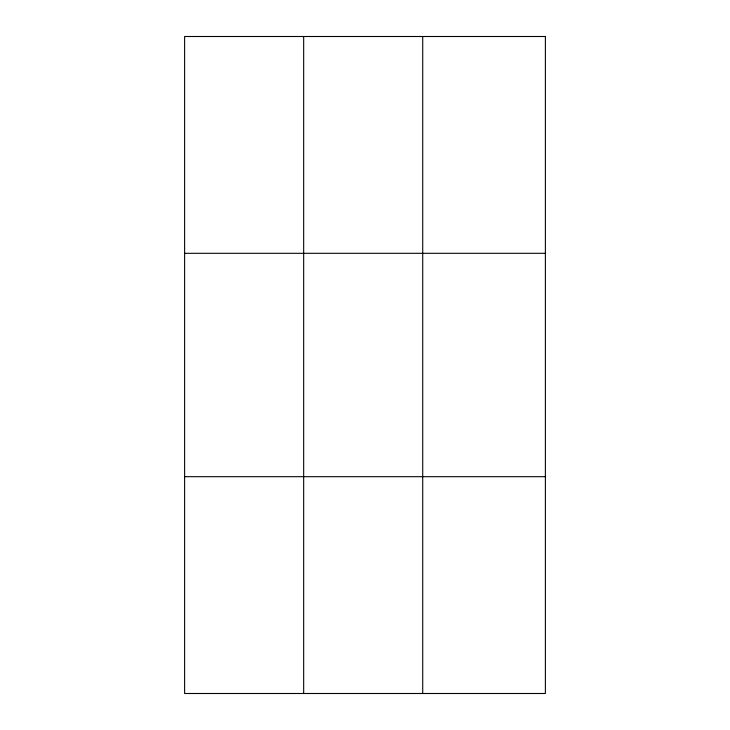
<?xml version="1.0" encoding="UTF-8"?>
<svg xmlns="http://www.w3.org/2000/svg" width="730" height="730" viewBox="0 0 730 730"><rect width="100%" height="100%" fill="white"/><g stroke="black" fill="none" stroke-linecap="round" stroke-linejoin="round"><path stroke-width="1.09" d="M303.671 36.5L303.671 693.5M422.725 36.5L422.725 693.5M184.617 253.31L545.383 253.31M184.617 476.69L545.383 476.69M545.383 36.5L545.383 693.5L184.617 693.5L184.617 36.5L545.383 36.5"/></g></svg>
